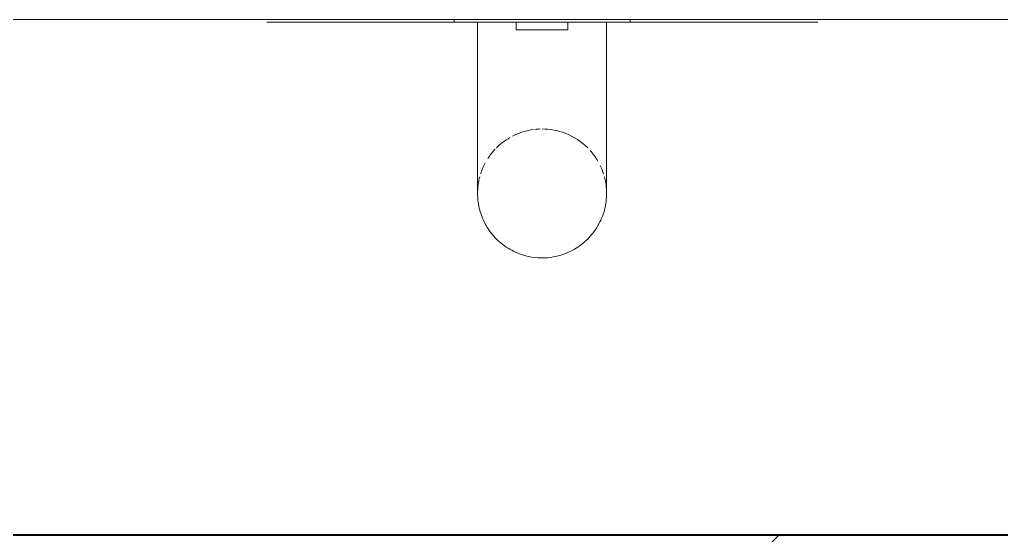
# Model space of a CAD drawing. Header units: millimetres. Extents: x -4000 to 187956, y -58990 to 162485.
# Drawn here: x 1516.6 to 1897, y 22599.6 to 22799.6 of the extents above; entities that cross this region are included whole.
import ezdxf

# ---------------------------------------------------------------- set-up
doc = ezdxf.new("R2010")
doc.units = ezdxf.units.MM
for name, color, linetype, lineweight in [('A-WALL', 113, 'Continuous', 13), ('A-WALL-PATT', 111, 'Continuous', 13), ('P-SANR-FIXT', 6, 'Continuous', 9)]:
    doc.layers.add(name, color=color, linetype=linetype, lineweight=lineweight)

# ---------------------------------------------------------------- blocks, each defined once
blk = doc.blocks.new('C307 - C307-V888-FFS - TANG 1')
at = {"layer": 'P-SANR-FIXT', "color": 252}
for p, q in [((-25, 23.85), (-25, 0)), ((25, 0), (25, 23.85)), ((-10, 2.97), (-10, 0)), ((-7.07, 2.97), (-10, 2.97)), ((-5, 2.97), (-10, 2.97)), ((10, 2.97), (-5, 2.97)), ((10, 2.97), (7.07, 2.97)), ((10, 0), (10, 2.97)), ((-106.75, 0), (-106.82, -0.07)), ((-106.75, 0), (-106.82, -0.07)), ((-18.98, 0), (-18.98, -0.07)), ((0, 0), (-18.98, 0)), ((18.98, 0), (0, 0)), ((18.98, -0.07), (18.98, 0)), ((106.82, -0.07), (106.75, 0)), ((106.82, -0.07), (106.75, 0))]:
    blk.add_line(p, q, dxfattribs=at)
at = {"layer": 'P-SANR-FIXT', "color": 253}
for p, q in [((7.07, 2.97), (-7.07, 2.97)), ((-7.63, 0), (-13.42, 0)), ((-10, 0), (-7.07, 0)), ((-10, 0), (-7.07, 0)), ((-6.74, 0), (-3.38, 0)), ((-2.59, 0), (4.31, 0)), ((5, 0), (8.58, 0)), ((7.07, 0), (8.58, 0)), ((13.42, 0), (7.63, 0)), ((8.66, 0), (10, 0)), ((8.66, 0), (10, 0))]:
    blk.add_line(p, q, dxfattribs=at)
at = {"layer": 'P-SANR-FIXT', "color": 254}
for p, q in [((-34.09, -0.15), (-34.09, 0)), ((-29.52, 0), (-34.09, 0)), ((-29.52, 0), (-34.09, 0)), ((-25.78, 0), (-29.34, 0)), ((-13.66, 0), (-29.34, 0)), ((-25, 0), (-24.15, 0)), ((-23.46, 0), (-21.65, 0)), ((-20.66, 0), (-17.68, 0)), ((-17.1, 0), (-13.49, 0)), ((-10.57, 0), (-13.66, 0)), ((-7.35, 0), (-10.37, 0)), ((-3.7, 0), (-7.26, 0)), ((-6.74, 0), (-3.38, 0)), ((0, 0), (-2.86, 0)), ((-2.59, 0), (4.31, 0)), ((4.7, 0), (0, 0)), ((5, 0), (7.07, 0)), ((7.63, 0), (5.47, 0)), ((8.82, 0), (7.35, 0)), ((13.66, 0), (8.86, 0)), ((13.49, 0), (17.1, 0)), ((29.26, 0), (13.66, 0)), ((17.68, 0), (20.66, 0)), ((21.65, 0), (23.46, 0)), ((24.15, 0), (25, 0)), ((29.26, 0), (25.78, 0)), ((34.09, 0), (29.52, 0)), ((34.09, 0), (29.52, 0))]:
    blk.add_line(p, q, dxfattribs=at)
at = {"layer": 'P-SANR-FIXT', "color": 90}
for p, q in [((-25, 0), (-24.15, 0)), ((-22.4, 0), (-24.1, 0)), ((-23.46, 0), (-21.65, 0)), ((-17.82, 0), (-21.16, 0)), ((-20.66, 0), (-17.68, 0)), ((-17.1, 0), (-13.49, 0)), ((-13.66, 0), (-17.04, 0)), ((-10.57, 0), (-12.05, 0)), ((-11.8, 0), (-10.34, 0)), ((-11.8, 0), (-10.34, 0)), ((-7.35, 0), (-10.37, 0)), ((-10.14, 0), (-7.1, 0)), ((-10.14, 0), (-7.1, 0)), ((-5.76, 0), (-6.98, 0)), ((-5.35, 0), (-6.73, 0)), ((-6.47, 0), (-5.15, 0)), ((-6.47, 0), (-5.15, 0)), ((-3.51, 0), (-5.22, 0)), ((-3.51, 0), (-5.22, 0)), ((-5.02, 0), (-3.38, 0)), ((-5.02, 0), (-3.38, 0)), ((0, 0), (-2.71, 0)), ((0, 0), (-2.71, 0)), ((-2.61, 0), (0, 0)), ((-2.61, 0), (0, 0)), ((4.47, 0), (0, 0)), ((4.47, 0), (0, 0)), ((0, 0), (4.31, 0)), ((0, 0), (4.31, 0)), ((5.15, 0), (6.47, 0)), ((5.15, 0), (6.47, 0)), ((6.73, 0), (5.35, 0)), ((7.35, 0), (5.35, 0)), ((7.1, 0), (8.59, 0)), ((7.1, 0), (8.59, 0)), ((8.82, 0), (7.35, 0)), ((8.63, 0), (12.5, 0)), ((8.63, 0), (12.5, 0)), ((12.77, 0), (8.86, 0)), ((13.49, 0), (17.1, 0)), ((17.04, 0), (13.66, 0)), ((17.68, 0), (20.66, 0)), ((21.16, 0), (17.82, 0)), ((21.65, 0), (23.46, 0)), ((24.1, 0), (22.4, 0)), ((24.15, 0), (25, 0)), ((29.52, 0), (29.26, 0)), ((29.52, 0), (29.26, 0))]:
    blk.add_line(p, q, dxfattribs=at)
at = {"layer": 'P-SANR-FIXT', "color": 252, "flags": 128}
for points in [[(-25, 66.4), (-25, 66.36), (-25, 66.26), (-25, 66.09), (-25, 65.86), (-25, 65.55), (-25, 65.18), (-25, 64.74), (-25, 64.24), (-25, 63.67)], [(25, 50.61), (25, 51.91), (25, 53.16), (25, 54.37), (25, 55.53), (25, 56.65), (25, 57.7), (25, 58.71), (25, 59.65), (25, 60.54), (25, 61.38), (25, 62.15), (25, 62.86), (25, 63.51), (25, 64.09), (25, 64.61), (25, 65.07), (25, 65.46), (25, 65.78), (25, 66.04), (25, 66.22), (25, 66.34), (25, 66.4), (25, 66.4)], [(-25, 63.67), (-25, 63.04), (-25, 62.35), (-25, 61.59), (-25, 60.78), (-25, 59.9), (-25, 58.97), (-25, 57.98), (-25, 56.94), (-25, 55.84)], [(-25, 55.84), (-25, 54.69), (-25, 53.5), (-25, 52.25), (-25, 50.96), (-25, 49.63), (-25, 48.25), (-25, 46.84)], [(25, 40.42), (25, 41.98), (25, 43.5), (25, 44.99), (25, 46.45), (25, 47.88), (25, 49.26), (25, 50.61)], [(-25, 46.84), (-25, 45.39), (-25, 43.91), (-25, 42.39), (-25, 40.84), (-25, 39.27), (-25, 37.67), (-25, 36.05), (-25, 34.41), (-25, 32.76)], [(25, 23.85), (25, 25.56), (25, 27.25), (25, 28.95), (25, 30.63), (25, 32.31), (25, 33.97), (25, 35.61), (25, 37.24), (25, 38.84), (25, 40.42)], [(-25, 32.76), (-25, 31.09), (-25, 29.4), (-25, 27.71), (-25, 26.01), (-25, 24.31), (-25, 23.85)]]:
    blk.add_lwpolyline(points, dxfattribs=at)
at = {"layer": 'P-SANR-FIXT', "color": 254, "flags": 128}
for points in [[(-34.03, -1.23), (-34.07, -0.69), (-34.09, -0.15)], [(34.09, 0), (34.08, -0.54), (34.05, -1.09)]]:
    blk.add_lwpolyline(points, dxfattribs=at)
at = {"layer": 'P-SANR-FIXT', "color": 253}
for start, end in [(75, 120), (45, 60), (135, 150), (15.204, 30), (164.796, 165), (187.6948, 195), (345, 352.0025), (197.7363, 205.5506), (331.6206, 342.3469), (210, 221.866), (316.578, 327.3952), (225, 248.6957), (300, 315), (248.9771, 270), (277.5937, 297.2398), (271.8362, 276.5552)]:
    blk.add_arc((0, 66.4), 25, start, end, dxfattribs=at)
at = {"layer": 'P-SANR-FIXT', "color": 252}
for start, end in [(120, 135), (60, 75), (30, 45), (150, 164.796), (165, 180), (0, 15), (180, 187.6948), (352.0025, 0)]:
    blk.add_arc((0, 66.4), 25, start, end, dxfattribs=at)
at = {"layer": 'P-SANR-FIXT', "color": 254}
blk.add_arc((0, 66.4), 25, 15, 15.204, dxfattribs=at)
at = {"layer": 'P-SANR-FIXT', "color": 252}
for points in [[(-105.94, 0), (-106.68, 0), (-106.91, 0), (-106.64, 0)], [(-105.94, 0), (-106.68, 0), (-106.91, 0), (-106.64, 0)], [(105.94, 0), (104.58, 0), (99.72, 0), (86.21, 0), (73.07, 0), (65.32, 0)], [(106.64, 0), (106.91, 0), (106.68, 0), (105.94, 0)], [(106.64, 0), (106.91, 0), (106.68, 0), (105.94, 0)]]:
    blk.add_open_spline(points, degree=3, dxfattribs=at)
at = {"layer": 'P-SANR-FIXT', "color": 254}
for points, knots in [([(-106.26, 0), (-105.93, 0), (-104.89, 0), (-102.33, 0), (-99.97, 0), (-98.78, 0)], [-0.8557412, -0.8557412, -0.8557412, -0.8557412, -0.7916667, -0.7222222, -0.6666667, -0.6666667, -0.6666667, -0.6666667]), ([(-106.26, 0), (-105.93, 0), (-104.89, 0), (-102.33, 0), (-99.97, 0), (-98.78, 0)], [-0.8557412, -0.8557412, -0.8557412, -0.8557412, -0.7916667, -0.7222222, -0.6666667, -0.6666667, -0.6666667, -0.6666667]), ([(-98.7, 0), (-98.43, 0), (-96.63, 0), (-93.82, 0), (-90.91, 0), (-90.04, 0)], [-0.6653511, -0.6653511, -0.6653511, -0.6653511, -0.6527778, -0.5833333, -0.5555556, -0.5555556, -0.5555556, -0.5555556]), ([(-98.7, 0), (-98.43, 0), (-96.63, 0), (-92.76, 0), (-87.23, 0), (-82.17, 0), (-78.32, 0), (-74.49, 0), (-70.74, 0), (-66.78, 0), (-62.64, 0), (-58.28, 0), (-53.71, 0), (-48.96, 0), (-44.06, 0), (-38.98, 0), (-31.94, 0), (-23.49, 0), (-16.71, 0), (-13.61, 0)], [-0.6653511, -0.6653511, -0.6653511, -0.6653511, -0.6527778, -0.5833333, -0.5138889, -0.4791667, -0.4444444, -0.4166667, -0.3888889, -0.3611111, -0.3333333, -0.3055556, -0.2777778, -0.25, -0.2222222, -0.1944444, -0.1666667, -0.1111111, -0.0654002, -0.0654002, -0.0654002, -0.0654002]), ([(-90.04, 0), (-88.75, 0), (-86.22, 0), (-82.17, 0), (-78.32, 0), (-74.49, 0), (-70.74, 0), (-66.78, 0), (-62.64, 0), (-58.28, 0), (-53.71, 0), (-48.96, 0), (-44.06, 0), (-38.98, 0), (-31.94, 0), (-23.49, 0), (-16.71, 0), (-13.61, 0)], [-0.5555556, -0.5555556, -0.5555556, -0.5555556, -0.5138889, -0.4791667, -0.4444444, -0.4166667, -0.3888889, -0.3611111, -0.3333333, -0.3055556, -0.2777778, -0.25, -0.2222222, -0.1944444, -0.1666667, -0.1111111, -0.0654002, -0.0654002, -0.0654002, -0.0654002]), ([(-13.61, 0), (-12.94, 0), (-11.89, 0), (-10.84, 0), (-10.46, 0)], [-0.06540021, -0.06540021, -0.06540021, -0.06540021, -0.05555556, -0.05001144, -0.05001144, -0.05001144, -0.05001144]), ([(-13.61, 0), (-12.94, 0), (-11.89, 0), (-10.84, 0), (-10.46, 0)], [-0.06540021, -0.06540021, -0.06540021, -0.06540021, -0.05555556, -0.05001144, -0.05001144, -0.05001144, -0.05001144]), ([(13.61, 0), (13.89, 0), (18.88, 0), (24.11, 0), (29, 0), (29.36, 0)], [-0.9346285, -0.9346285, -0.9346285, -0.9346285, -0.93055556, -0.86111111, -0.85564489, -0.85564489, -0.85564489, -0.85564489]), ([(13.61, 0), (13.89, 0), (18.88, 0), (24.11, 0), (29, 0), (29.36, 0)], [-0.9346285, -0.9346285, -0.9346285, -0.9346285, -0.93055556, -0.86111111, -0.85564489, -0.85564489, -0.85564489, -0.85564489]), ([(29.47, 0), (31.34, 0), (35.44, 0), (40.28, 0), (43.22, 0), (44.05, 0)], [-0.85508137, -0.85508137, -0.85508137, -0.85508137, -0.82638889, -0.79166667, -0.77777778, -0.77777778, -0.77777778, -0.77777778]), ([(29.47, 0), (31.34, 0), (35.44, 0), (41.59, 0), (47.77, 0), (53.74, 0), (59.41, 0), (66.52, 0), (74.67, 0), (81.7, 0), (86.69, 0), (92.56, 0), (96.35, 0), (98.7, 0)], [-0.8550814, -0.8550814, -0.8550814, -0.8550814, -0.8263889, -0.7916667, -0.7569444, -0.7222222, -0.6875, -0.6527778, -0.5833333, -0.5138889, -0.4791667, -0.4444444, -0.3346796, -0.3346796, -0.3346796, -0.3346796]), ([(44.05, 0), (45.29, 0), (48.57, 0), (53.74, 0), (59.41, 0), (66.52, 0), (74.67, 0), (81.7, 0), (86.69, 0), (92.56, 0), (96.35, 0), (98.7, 0)], [-0.7777778, -0.7777778, -0.7777778, -0.7777778, -0.7569444, -0.7222222, -0.6875, -0.6527778, -0.5833333, -0.5138889, -0.4791667, -0.4444444, -0.3346796, -0.3346796, -0.3346796, -0.3346796]), ([(98.79, 0), (101.16, 0), (104.27, 0), (105.85, 0), (106.26, 0)], [-0.3333333, -0.3333333, -0.3333333, -0.3333333, -0.2222222, -0.144296, -0.144296, -0.144296, -0.144296]), ([(98.79, 0), (101.16, 0), (104.27, 0), (105.85, 0), (106.26, 0)], [-0.3333333, -0.3333333, -0.3333333, -0.3333333, -0.2222222, -0.144296, -0.144296, -0.144296, -0.144296])]:
    blk.add_open_spline(points, degree=3, knots=knots, dxfattribs=at)
at = {"layer": 'P-SANR-FIXT', "color": 252}
for points, knots in [([(-13.76, 0), (-14.4, 0), (-15.87, 0), (-18.13, 0), (-20.53, 0), (-22.88, 0), (-25.95, 0), (-29.66, 0), (-33.22, 0), (-35.99, 0), (-38.7, 0), (-41.98, 0), (-45.72, 0), (-49.3, 0), (-52.77, 0), (-56.11, 0), (-60.37, 0), (-71.42, 0), (-86.21, 0), (-99.72, 0), (-104.58, 0), (-105.94, 0)], [-0.9346148, -0.9346148, -0.9346148, -0.9346148, -0.925, -0.9125, -0.9, -0.8875, -0.875, -0.85, -0.825, -0.8125, -0.8, -0.775, -0.75, -0.725, -0.7, -0.675, -0.65, -0.6, -0.4, -0.2, 0, 0, 0, 0]), ([(-13.76, 0), (-14.4, 0), (-15.87, 0), (-18.13, 0), (-20.53, 0), (-22.88, 0), (-25.95, 0), (-29.66, 0), (-33.22, 0), (-35.99, 0), (-38.7, 0), (-41.98, 0), (-45.72, 0), (-49.3, 0), (-52.77, 0), (-56.11, 0), (-60.37, 0), (-71.42, 0), (-86.21, 0), (-99.72, 0), (-104.58, 0), (-105.94, 0)], [-0.9346148, -0.9346148, -0.9346148, -0.9346148, -0.925, -0.9125, -0.9, -0.8875, -0.875, -0.85, -0.825, -0.8125, -0.8, -0.775, -0.75, -0.725, -0.7, -0.675, -0.65, -0.6, -0.4, -0.2, 0, 0, 0, 0]), ([(38.02, 0), (37.35, 0), (35.99, 0), (33.22, 0), (29.66, 0), (25.95, 0), (22.88, 0), (20.53, 0), (18.13, 0), (15.87, 0), (14.4, 0), (13.76, 0)], [-0.2, -0.2, -0.2, -0.2, -0.1875, -0.175, -0.15, -0.125, -0.1125, -0.1, -0.0875, -0.075, -0.0653852, -0.0653852, -0.0653852, -0.0653852]), ([(105.94, 0), (104.58, 0), (99.72, 0), (86.21, 0), (71.42, 0), (60.37, 0), (56.11, 0), (52.77, 0), (49.3, 0), (45.72, 0), (42.6, 0), (40.01, 0), (38.02, 0), (35.99, 0), (33.22, 0), (29.66, 0), (25.95, 0), (22.88, 0), (20.53, 0), (18.13, 0), (15.87, 0), (14.4, 0), (13.76, 0)], [-1, -1, -1, -1, -0.8, -0.6, -0.4, -0.35, -0.325, -0.3, -0.275, -0.25, -0.225, -0.2125, -0.2, -0.1875, -0.175, -0.15, -0.125, -0.1125, -0.1, -0.0875, -0.075, -0.0653852, -0.0653852, -0.0653852, -0.0653852]), ([(52.75, 0), (51.62, 0), (49.3, 0), (45.72, 0), (42.6, 0), (40.01, 0), (38.69, 0), (38.02, 0)], [-0.3, -0.3, -0.3, -0.3, -0.275, -0.25, -0.225, -0.2125, -0.2, -0.2, -0.2, -0.2]), ([(65.32, 0), (63.38, 0), (60.37, 0), (56.11, 0), (53.89, 0), (52.75, 0)], [-0.4, -0.4, -0.4, -0.4, -0.35, -0.325, -0.3, -0.3, -0.3, -0.3])]:
    blk.add_open_spline(points, degree=3, knots=knots, dxfattribs=at)
at = {"layer": 'P-SANR-FIXT', "color": 253}
for points in [[(-10.64, 0), (-11.69, 0), (-12.73, 0), (-13.76, 0)], [(-10.64, 0), (-11.69, 0), (-12.73, 0), (-13.76, 0)], [(-7.41, 0), (-8.43, 0), (-9.44, 0), (-10.44, 0)], [(-7.41, 0), (-8.43, 0), (-9.44, 0), (-10.44, 0)]]:
    blk.add_open_spline(points, degree=3, dxfattribs=at)
at = {"layer": 'P-SANR-FIXT', "color": 254}
for points in [[(-10.26, 0), (-9.26, 0), (-8.25, 0), (-7.24, 0)], [(-10.26, 0), (-9.26, 0), (-8.25, 0), (-7.24, 0)], [(-5.41, 0), (-5.96, 0), (-6.5, 0), (-7.04, 0)], [(-5.41, 0), (-5.96, 0), (-6.5, 0), (-7.04, 0)], [(-3.56, 0), (-4.14, 0), (-4.71, 0), (-5.28, 0)], [(-3.56, 0), (-4.14, 0), (-4.71, 0), (-5.28, 0)], [(0, 0), (-0.93, 0), (-1.84, 0), (-2.76, 0)], [(0, 0), (-0.93, 0), (-1.84, 0), (-2.76, 0)], [(4.53, 0), (3.04, 0), (1.53, 0), (0, 0)], [(4.53, 0), (3.04, 0), (1.53, 0), (0, 0)], [(7.41, 0), (6.75, 0), (6.09, 0), (5.41, 0)], [(7.41, 0), (6.75, 0), (6.09, 0), (5.41, 0)], [(7.24, 0), (9.38, 0), (11.51, 0), (13.61, 0)], [(7.24, 0), (9.38, 0), (11.51, 0), (13.61, 0)]]:
    blk.add_open_spline(points, degree=3, dxfattribs=at)
at = {"layer": 'P-SANR-FIXT', "color": 90}
for points in [[(-6.87, 0), (-6.34, 0), (-5.8, 0), (-5.27, 0)], [(-6.87, 0), (-6.34, 0), (-5.8, 0), (-5.27, 0)], [(-5.13, 0), (-4.58, 0), (-4.02, 0), (-3.45, 0)], [(-5.13, 0), (-4.58, 0), (-4.02, 0), (-3.45, 0)], [(-2.67, 0), (-1.78, 0), (-0.89, 0), (0, 0)], [(-2.67, 0), (-1.78, 0), (-0.89, 0), (0, 0)], [(0, 0), (1.48, 0), (2.94, 0), (4.4, 0)], [(0, 0), (1.48, 0), (2.94, 0), (4.4, 0)], [(5.27, 0), (5.93, 0), (6.58, 0), (7.24, 0)], [(5.27, 0), (5.93, 0), (6.58, 0), (7.24, 0)]]:
    blk.add_open_spline(points, degree=3, dxfattribs=at)
at = {"layer": 'P-SANR-FIXT', "color": 253}
blk.add_open_spline([(13.76, 0), (12.73, 0), (10.64, 0), (8.5, 0), (7.41, 0)], degree=3, knots=[-0.06538525, -0.06538525, -0.06538525, -0.06538525, -0.05, -0.03445572, -0.03445572, -0.03445572, -0.03445572], dxfattribs=at)
blk.add_open_spline([(13.76, 0), (12.73, 0), (10.64, 0), (8.5, 0), (7.41, 0)], degree=3, knots=[-0.06538525, -0.06538525, -0.06538525, -0.06538525, -0.05, -0.03445572, -0.03445572, -0.03445572, -0.03445572], dxfattribs=at)
blk = doc.blocks.new('CMF2_NHAXUONG_A_rvt-1-FFS - TANG 1')
at = {"layer": 'A-WALL-PATT', "lineweight": 9}
h = blk.add_hatch(dxfattribs=at)
h.set_pattern_fill('FP_12', color=250, style=0, pattern_type=2)
h.set_pattern_definition([(45, (0, 0), (-212.132, 212.132), [])])
h.paths.add_polyline_path([(2220, 22399.94), (2220, 22599.94), (499.79, 22599.94), (499.79, 22399.94), (1689.88, 22399.94)])
at = {"layer": 'A-WALL', "color": 50, "lineweight": 15}
for p, q in [((1324.79, 22799.58), (2120, 22799.58)), ((1713.02, 22799.58), (1711.25, 22799.58)), ((1716.82, 22799.58), (1715.35, 22799.58)), ((1721.27, 22799.58), (1719.05, 22799.58)), ((1722.69, 22799.58), (1721.33, 22799.58)), ((1724.34, 22799.58), (1723.1, 22799.58)), ((1728.1, 22799.58), (1726.84, 22799.58)), ((1731.95, 22799.58), (1730.18, 22799.58)), ((2120, 22599.94), (499.79, 22599.94))]:
    blk.add_line(p, q, dxfattribs=at)
at = {"layer": 'A-WALL', "color": 35, "lineweight": 15}
for p, q in [((1611.43, 22799.58), (1324.79, 22799.58)), ((2120, 22799.58), (1826.66, 22799.58)), ((2120, 22599.58), (499.79, 22599.58))]:
    blk.add_line(p, q, dxfattribs=at)
at = {"layer": 'A-WALL', "color": 71, "lineweight": 15}
for p, q in [((1614.87, 22799.58), (1612.17, 22799.58)), ((1619.11, 22799.58), (1614.89, 22799.58)), ((1625.48, 22799.58), (1620.07, 22799.58)), ((1633.48, 22799.58), (1626.45, 22799.58)), ((1642.4, 22799.58), (1634.47, 22799.58)), ((1652.72, 22799.58), (1642.87, 22799.58)), ((1654.17, 22799.58), (1652.79, 22799.58)), ((1666.36, 22799.58), (1655.41, 22799.58)), ((1680.19, 22799.58), (1667.8, 22799.58)), ((1685.17, 22799.58), (1682.29, 22799.58)), ((1755.8, 22799.58), (1752.93, 22799.58)), ((1770.29, 22799.58), (1757.9, 22799.58)), ((1782.68, 22799.58), (1771.73, 22799.58)), ((1785.3, 22799.58), (1783.92, 22799.58)), ((1795.22, 22799.58), (1785.38, 22799.58)), ((1803.62, 22799.58), (1795.69, 22799.58)), ((1811.64, 22799.58), (1804.61, 22799.58)), ((1818.02, 22799.58), (1812.61, 22799.58)), ((1823.2, 22799.58), (1818.98, 22799.58)), ((1825.92, 22799.58), (1823.22, 22799.58))]:
    blk.add_line(p, q, dxfattribs=at)
at = {"layer": 'A-WALL', "color": 255, "lineweight": 15}
for p, q in [((1686.76, 22799.58), (1685.17, 22799.58)), ((1688.77, 22799.58), (1687.25, 22799.58)), ((1691.25, 22799.58), (1690.04, 22799.58)), ((1694.61, 22799.58), (1691.44, 22799.58)), ((1698.37, 22799.58), (1695.29, 22799.58)), ((1703.22, 22799.58), (1699.41, 22799.58)), ((1737.69, 22799.58), (1735.74, 22799.58)), ((1741.79, 22799.58), (1739.72, 22799.58)), ((1746.85, 22799.58), (1743.48, 22799.58)), ((1750.96, 22799.58), (1749.49, 22799.58)), ((1752.93, 22799.58), (1751.32, 22799.58))]:
    blk.add_line(p, q, dxfattribs=at)
at = {"layer": 'A-WALL', "color": 53, "lineweight": 15}
blk.add_line((499.79, 22599.58), (2120, 22599.58), dxfattribs=at)
at = {"layer": 'P-SANR-FIXT', "color": 250, "lineweight": 9, "rotation": 180}
blk.add_blockref('C307 - C307-V888-FFS - TANG 1', (1719.05, 22798.58), dxfattribs=at)

msp = doc.modelspace()

# ---------------------------------------------------------------- block references
at = {"lineweight": 5}
msp.add_blockref('CMF2_NHAXUONG_A_rvt-1-FFS - TANG 1', (0, 0), dxfattribs=at)

doc.saveas('drawing.dxf')
